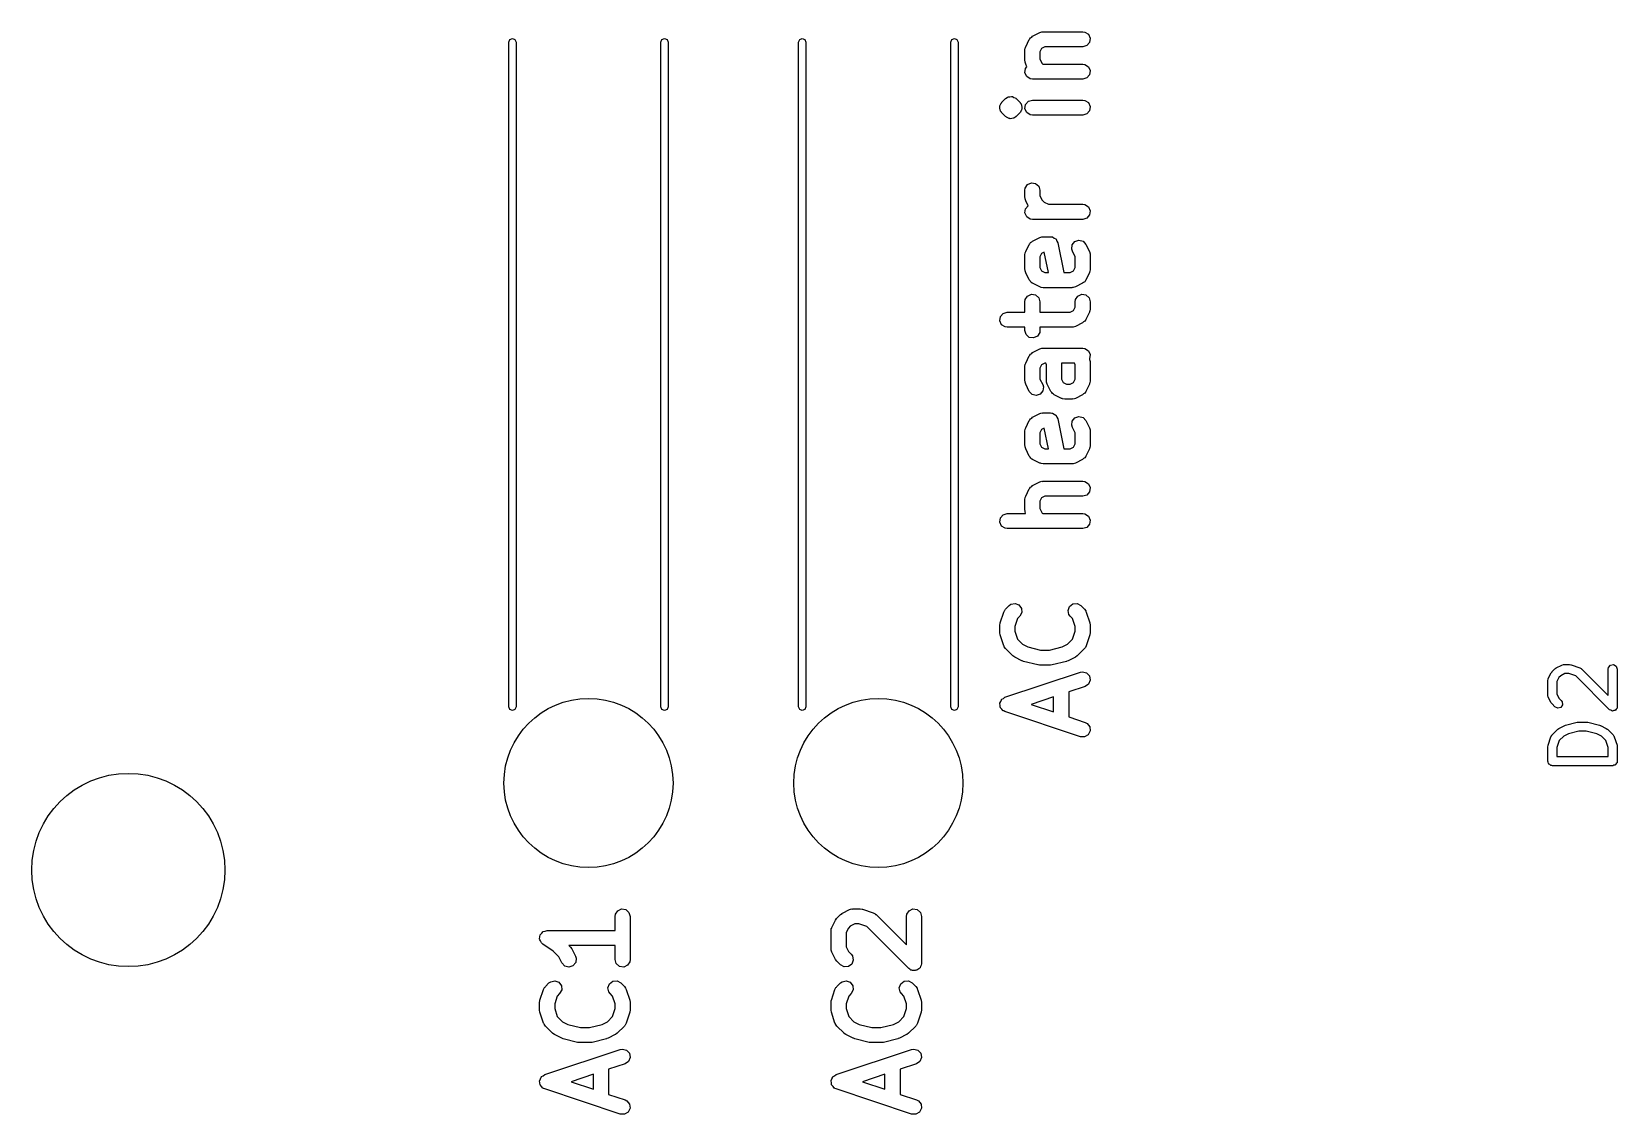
# Model space of a CAD drawing. Extents: x 37 to 259, y -144 to -45.
# Drawn here: x 39.04 to 65.3, y -136.12 to -118.2 of the extents above; entities that cross this region are included whole.
import ezdxf

# ---------------------------------------------------------------- set-up
doc = ezdxf.new("R2010")
doc.units = 0
doc.layers.add('BLACK', color=7, linetype='CONTINUOUS')

msp = doc.modelspace()

# ---------------------------------------------------------------- linework, layer by layer
at = {"layer": 'BLACK', "linetype": 'CONTINUOUS'}
for p, q in [((46.94, -118.375), (46.9576, -118.333)), ((46.94, -129.38), (46.94, -118.375)), ((46.9576, -118.333), (47, -118.315)), ((47, -118.315), (47.0424, -118.333)), ((47.0424, -118.333), (47.06, -118.375)), ((47.06, -118.375), (47.06, -129.38)), ((49.46, -118.375), (49.4776, -118.333)), ((49.46, -129.38), (49.46, -118.375)), ((49.4776, -118.333), (49.52, -118.315)), ((49.52, -118.315), (49.5624, -118.333)), ((49.5624, -118.333), (49.58, -118.375)), ((49.58, -118.375), (49.58, -129.38)), ((51.74, -118.375), (51.7576, -118.333)), ((51.74, -129.38), (51.74, -118.375)), ((51.7576, -118.333), (51.8, -118.315)), ((51.8, -118.315), (51.8424, -118.333)), ((51.8424, -118.333), (51.86, -118.375)), ((51.86, -118.375), (51.86, -129.38)), ((54.26, -118.375), (54.2776, -118.333)), ((54.26, -129.38), (54.26, -118.375)), ((54.2776, -118.333), (54.32, -118.315)), ((54.32, -118.315), (54.3624, -118.333)), ((54.3624, -118.333), (54.38, -118.375)), ((54.38, -118.375), (54.38, -129.38)), ((55.5003, -118.45), (55.5599, -118.331)), ((55.5599, -118.331), (55.5635, -118.325)), ((55.5635, -118.325), (55.5642, -118.323)), ((55.5642, -118.323), (55.5676, -118.32)), ((55.5676, -118.32), (55.5803, -118.301)), ((55.5803, -118.301), (55.5995, -118.29)), ((55.5995, -118.29), (55.6158, -118.275)), ((55.6158, -118.275), (55.7348, -118.215)), ((55.7348, -118.215), (55.7689, -118.204)), ((55.7689, -118.204), (55.78, -118.205)), ((55.78, -118.205), (55.7907, -118.202)), ((55.7907, -118.202), (56.4455, -118.202)), ((56.4455, -118.202), (56.481, -118.207)), ((56.481, -118.207), (56.5401, -118.245)), ((56.5591, -118.379), (56.513, -118.432)), ((56.5401, -118.245), (56.5692, -118.309)), ((56.5692, -118.309), (56.5591, -118.379)), ((55.4871, -118.506), (55.4923, -118.47)), ((55.4871, -118.684), (55.4871, -118.506)), ((55.4923, -118.47), (55.4984, -118.461)), ((55.4984, -118.461), (55.5003, -118.45)), ((55.7648, -118.48), (55.7371, -118.535)), ((55.7371, -118.535), (55.7371, -118.655)), ((55.7371, -118.655), (55.7744, -118.729)), ((55.8202, -118.452), (55.7648, -118.48)), ((56.4455, -118.452), (55.8202, -118.452)), ((56.513, -118.432), (56.4455, -118.452)), ((55.4903, -118.695), (55.4871, -118.684)), ((55.4884, -118.88), (55.4985, -118.811)), ((55.5175, -118.944), (55.4884, -118.88)), ((55.4891, -118.706), (55.4903, -118.695)), ((55.5003, -118.74), (55.4891, -118.706)), ((55.4985, -118.811), (55.5221, -118.784)), ((55.5221, -118.784), (55.5003, -118.74)), ((55.5766, -118.983), (55.5175, -118.944)), ((55.7744, -118.729), (55.783, -118.738)), ((55.783, -118.738), (56.4455, -118.738)), ((56.4455, -118.738), (56.481, -118.743)), ((56.481, -118.743), (56.5401, -118.781)), ((56.5591, -118.915), (56.513, -118.968)), ((56.5401, -118.781), (56.5692, -118.845)), ((56.5692, -118.845), (56.5591, -118.915)), ((55.6121, -118.988), (55.5766, -118.983)), ((56.4455, -118.988), (55.6121, -118.988)), ((56.513, -118.968), (56.4455, -118.988)), ((55.0708, -119.449), (55.074, -119.44)), ((55.0737, -119.462), (55.0708, -119.449)), ((55.0717, -119.476), (55.0737, -119.462)), ((55.0733, -119.431), (55.0799, -119.419)), ((55.074, -119.44), (55.0733, -119.431)), ((55.0799, -119.419), (55.0818, -119.406)), ((55.0818, -119.406), (55.0907, -119.396)), ((55.0907, -119.396), (55.0955, -119.383)), ((55.0955, -119.383), (55.1028, -119.377)), ((55.1028, -119.377), (55.1071, -119.37)), ((55.1071, -119.37), (55.1666, -119.31)), ((55.1666, -119.31), (55.1954, -119.289)), ((55.1954, -119.289), (55.2042, -119.287)), ((55.2042, -119.287), (55.2114, -119.281)), ((55.2114, -119.281), (55.2381, -119.279)), ((55.2381, -119.279), (55.2642, -119.274)), ((55.2642, -119.274), (55.2726, -119.277)), ((55.2726, -119.277), (55.2816, -119.276)), ((55.2816, -119.276), (55.3051, -119.289)), ((55.3051, -119.289), (55.3301, -119.298)), ((55.3301, -119.298), (55.3355, -119.306)), ((55.3355, -119.306), (55.3434, -119.31)), ((55.3434, -119.31), (55.4029, -119.37)), ((55.4029, -119.37), (55.4068, -119.375)), ((55.4068, -119.375), (55.4091, -119.376)), ((55.4091, -119.376), (55.4111, -119.38)), ((55.4111, -119.38), (55.4244, -119.398)), ((55.4244, -119.398), (55.4263, -119.407)), ((55.4263, -119.407), (55.4317, -119.414)), ((55.4317, -119.414), (55.4326, -119.428)), ((55.4326, -119.428), (55.4383, -119.44)), ((55.4392, -119.467), (55.436, -119.476)), ((55.4383, -119.44), (55.4363, -119.454)), ((55.4363, -119.454), (55.4392, -119.467)), ((55.4884, -119.476), (55.4985, -119.406)), ((55.4985, -119.406), (55.5446, -119.353)), ((55.5446, -119.353), (55.6121, -119.333)), ((55.6121, -119.333), (56.4455, -119.333)), ((56.4455, -119.333), (56.481, -119.338)), ((56.481, -119.338), (56.5401, -119.376)), ((56.5401, -119.376), (56.5692, -119.44)), ((56.5692, -119.44), (56.5591, -119.51)), ((55.0774, -119.488), (55.0717, -119.476)), ((55.0783, -119.502), (55.0774, -119.488)), ((55.0837, -119.509), (55.0783, -119.502)), ((55.0856, -119.518), (55.0837, -119.509)), ((55.0989, -119.535), (55.0856, -119.518)), ((55.1009, -119.54), (55.0989, -119.535)), ((55.1032, -119.541), (55.1009, -119.54)), ((55.1071, -119.546), (55.1032, -119.541)), ((55.1666, -119.606), (55.1071, -119.546)), ((55.1745, -119.61), (55.1666, -119.606)), ((55.1799, -119.617), (55.1745, -119.61)), ((55.2049, -119.627), (55.1799, -119.617)), ((55.2284, -119.64), (55.2049, -119.627)), ((55.2374, -119.639), (55.2284, -119.64)), ((55.2458, -119.642), (55.2374, -119.639)), ((55.2719, -119.637), (55.2458, -119.642)), ((55.2986, -119.635), (55.2719, -119.637)), ((55.3058, -119.629), (55.2986, -119.635)), ((55.3146, -119.627), (55.3058, -119.629)), ((55.3434, -119.606), (55.3146, -119.627)), ((55.4029, -119.546), (55.3434, -119.606)), ((55.4072, -119.538), (55.4029, -119.546)), ((55.4145, -119.533), (55.4072, -119.538)), ((55.4193, -119.52), (55.4145, -119.533)), ((55.4282, -119.51), (55.4193, -119.52)), ((55.4301, -119.497), (55.4282, -119.51)), ((55.4367, -119.485), (55.4301, -119.497)), ((55.436, -119.476), (55.4367, -119.485)), ((55.5175, -119.54), (55.4884, -119.476)), ((55.5766, -119.578), (55.5175, -119.54)), ((55.6121, -119.583), (55.5766, -119.578)), ((56.4455, -119.583), (55.6121, -119.583)), ((56.513, -119.563), (56.4455, -119.583)), ((56.5591, -119.51), (56.513, -119.563)), ((55.4923, -120.791), (55.5305, -120.732)), ((55.5305, -120.732), (55.5945, -120.703)), ((55.5945, -120.703), (55.6642, -120.713)), ((55.6642, -120.713), (55.7173, -120.759)), ((55.7173, -120.759), (55.7371, -120.827)), ((55.4871, -120.827), (55.4923, -120.791)), ((55.4871, -120.946), (55.4871, -120.827)), ((55.4903, -120.957), (55.4871, -120.946)), ((55.4891, -120.968), (55.4903, -120.957)), ((55.5003, -121.002), (55.4891, -120.968)), ((55.541, -121.083), (55.5003, -121.002)), ((55.7371, -120.827), (55.7371, -120.917)), ((55.7371, -120.917), (55.7744, -120.991)), ((55.7744, -120.991), (55.8052, -121.022)), ((55.8052, -121.022), (55.8797, -121.059)), ((55.4884, -121.202), (55.4985, -121.132)), ((55.5175, -121.266), (55.4884, -121.202)), ((55.4985, -121.132), (55.541, -121.083)), ((55.5766, -121.304), (55.5175, -121.266)), ((55.6121, -121.309), (55.5766, -121.304)), ((56.4455, -121.309), (55.6121, -121.309)), ((55.8797, -121.059), (56.4455, -121.059)), ((56.4455, -121.059), (56.481, -121.064)), ((56.513, -121.289), (56.4455, -121.309)), ((56.481, -121.064), (56.5401, -121.102)), ((56.5591, -121.236), (56.513, -121.289)), ((56.5401, -121.102), (56.5692, -121.167)), ((56.5692, -121.167), (56.5591, -121.236)), ((55.5003, -121.843), (55.5599, -121.723)), ((55.5599, -121.723), (55.5635, -121.718)), ((55.5635, -121.718), (55.5642, -121.715)), ((55.5642, -121.715), (55.5676, -121.712)), ((55.5676, -121.712), (55.5803, -121.694)), ((55.5803, -121.694), (55.5995, -121.683)), ((55.5995, -121.683), (55.6158, -121.668)), ((55.6158, -121.668), (55.7348, -121.608)), ((55.7348, -121.608), (55.7689, -121.597)), ((55.7689, -121.597), (55.78, -121.598)), ((55.78, -121.598), (55.7907, -121.595)), ((55.7907, -121.595), (55.9098, -121.595)), ((55.9098, -121.595), (55.9344, -121.598)), ((55.9344, -121.598), (55.9385, -121.598)), ((55.9385, -121.598), (55.9404, -121.599)), ((55.9404, -121.599), (55.9453, -121.6)), ((55.9453, -121.6), (55.972, -121.617)), ((55.972, -121.617), (55.9997, -121.633)), ((55.9997, -121.633), (56.0013, -121.636)), ((56.0013, -121.636), (56.0044, -121.638)), ((56.0044, -121.638), (56.0176, -121.667)), ((56.0176, -121.667), (56.0323, -121.695)), ((56.0323, -121.695), (56.1313, -122.19)), ((56.2629, -121.801), (56.2706, -121.731)), ((56.2741, -121.835), (56.2629, -121.801)), ((56.2706, -121.731), (56.3149, -121.677)), ((56.3149, -121.677), (56.3817, -121.654)), ((56.3817, -121.654), (56.4498, -121.672)), ((56.4498, -121.672), (56.4978, -121.723)), ((56.4978, -121.723), (56.5573, -121.843)), ((55.4871, -121.898), (55.4923, -121.863)), ((55.4871, -122.137), (55.4871, -121.898)), ((55.4923, -121.863), (55.4984, -121.854)), ((55.4984, -121.854), (55.5003, -121.843)), ((55.7648, -121.873), (55.7371, -121.928)), ((55.7371, -121.928), (55.7371, -122.107)), ((55.8085, -121.851), (55.7648, -121.873)), ((55.8763, -122.19), (55.8085, -121.851)), ((56.3205, -121.928), (56.2741, -121.835)), ((56.3205, -122.107), (56.3205, -121.928)), ((56.5573, -121.843), (56.5686, -121.877)), ((56.5686, -121.877), (56.5673, -121.888)), ((56.5673, -121.888), (56.5705, -121.898)), ((56.5705, -121.898), (56.5705, -122.137)), ((55.4903, -122.147), (55.4871, -122.137)), ((55.4891, -122.158), (55.4903, -122.147)), ((55.5003, -122.192), (55.4891, -122.158)), ((55.5599, -122.311), (55.5003, -122.192)), ((55.575, -122.328), (55.5599, -122.311)), ((55.5863, -122.347), (55.575, -122.328)), ((55.6047, -122.36), (55.5863, -122.347)), ((55.7371, -122.107), (55.7648, -122.162)), ((55.7648, -122.162), (55.8202, -122.19)), ((55.8202, -122.19), (55.8763, -122.19)), ((56.1313, -122.19), (56.2374, -122.19)), ((56.2374, -122.19), (56.2928, -122.162)), ((56.2928, -122.162), (56.3205, -122.107)), ((56.4581, -122.352), (56.4419, -122.367)), ((56.4773, -122.341), (56.4581, -122.352)), ((56.49, -122.323), (56.4773, -122.341)), ((56.4934, -122.319), (56.49, -122.323)), ((56.4941, -122.317), (56.4934, -122.319)), ((56.4978, -122.311), (56.4941, -122.317)), ((56.5573, -122.192), (56.4978, -122.311)), ((56.5593, -122.181), (56.5573, -122.192)), ((56.5653, -122.172), (56.5593, -122.181)), ((56.5705, -122.137), (56.5653, -122.172)), ((55.4923, -122.637), (55.5305, -122.578)), ((55.5305, -122.578), (55.5945, -122.548)), ((55.5945, -122.548), (55.6642, -122.559)), ((55.6078, -122.363), (55.6047, -122.36)), ((55.6105, -122.364), (55.6078, -122.363)), ((55.6158, -122.367), (55.6105, -122.364)), ((55.7348, -122.427), (55.6158, -122.367)), ((55.6642, -122.559), (55.7173, -122.605)), ((55.7173, -122.605), (55.7371, -122.672)), ((55.7458, -122.429), (55.7348, -122.427)), ((55.7552, -122.435), (55.7458, -122.429)), ((55.7907, -122.44), (55.7552, -122.435)), ((56.2669, -122.44), (55.7907, -122.44)), ((56.2776, -122.437), (56.2669, -122.44)), ((56.2887, -122.438), (56.2776, -122.437)), ((56.3228, -122.427), (56.2887, -122.438)), ((56.4419, -122.367), (56.3228, -122.427)), ((56.3256, -122.637), (56.3638, -122.578)), ((56.3638, -122.578), (56.4279, -122.548)), ((56.4279, -122.548), (56.4975, -122.559)), ((56.4975, -122.559), (56.5507, -122.605)), ((56.5507, -122.605), (56.5705, -122.672)), ((55.0818, -122.918), (55.1279, -122.865)), ((55.1279, -122.865), (55.1955, -122.845)), ((55.1955, -122.845), (55.4871, -122.845)), ((55.4871, -122.672), (55.4923, -122.637)), ((55.4871, -122.845), (55.4871, -122.672)), ((55.7371, -122.672), (55.7371, -122.845)), ((55.7371, -122.845), (56.2374, -122.845)), ((56.2374, -122.845), (56.2928, -122.817)), ((56.2928, -122.817), (56.3205, -122.762)), ((56.3205, -122.672), (56.3256, -122.637)), ((56.3205, -122.762), (56.3205, -122.672)), ((56.5573, -122.847), (56.4978, -122.966)), ((56.5593, -122.836), (56.5573, -122.847)), ((56.5653, -122.827), (56.5593, -122.836)), ((56.5705, -122.791), (56.5653, -122.827)), ((56.5705, -122.672), (56.5705, -122.791)), ((55.0717, -122.987), (55.0818, -122.918)), ((55.1009, -123.052), (55.0717, -122.987)), ((55.16, -123.09), (55.1009, -123.052)), ((55.1955, -123.095), (55.16, -123.09)), ((55.4871, -123.095), (55.1955, -123.095)), ((55.4871, -123.148), (55.4871, -123.095)), ((56.2669, -123.095), (55.7371, -123.095)), ((55.7371, -123.095), (55.7371, -123.148)), ((56.2776, -123.092), (56.2669, -123.095)), ((56.2887, -123.093), (56.2776, -123.092)), ((56.3228, -123.082), (56.2887, -123.093)), ((56.4419, -123.022), (56.3228, -123.082)), ((56.4581, -123.007), (56.4419, -123.022)), ((56.4773, -122.996), (56.4581, -123.007)), ((56.49, -122.977), (56.4773, -122.996)), ((56.4934, -122.974), (56.49, -122.977)), ((56.4941, -122.972), (56.4934, -122.974)), ((56.4978, -122.966), (56.4941, -122.972)), ((55.507, -123.216), (55.4871, -123.148)), ((55.5601, -123.262), (55.507, -123.216)), ((55.6298, -123.272), (55.5601, -123.262)), ((55.6938, -123.243), (55.6298, -123.272)), ((55.732, -123.184), (55.6938, -123.243)), ((55.7371, -123.148), (55.732, -123.184)), ((55.5003, -123.688), (55.5599, -123.569)), ((55.5599, -123.569), (55.5635, -123.563)), ((55.5635, -123.563), (55.5642, -123.561)), ((55.5642, -123.561), (55.5676, -123.558)), ((55.5676, -123.558), (55.5803, -123.539)), ((55.5803, -123.539), (55.5995, -123.528)), ((55.5995, -123.528), (55.6158, -123.513)), ((55.6158, -123.513), (55.7348, -123.453)), ((55.7348, -123.453), (55.7689, -123.442)), ((55.7689, -123.442), (55.78, -123.443)), ((55.78, -123.443), (55.7907, -123.44)), ((55.7907, -123.44), (56.4455, -123.44)), ((56.4455, -123.44), (56.481, -123.445)), ((56.481, -123.445), (56.5401, -123.483)), ((56.5401, -123.483), (56.5692, -123.547)), ((56.5591, -123.617), (56.5544, -123.623)), ((56.5544, -123.623), (56.5573, -123.628)), ((56.5573, -123.628), (56.5686, -123.662)), ((56.5692, -123.547), (56.5591, -123.617)), ((56.5686, -123.662), (56.5673, -123.673)), ((55.4871, -123.744), (55.4923, -123.708)), ((55.4871, -123.982), (55.4871, -123.744)), ((55.4923, -123.708), (55.4984, -123.699)), ((55.4984, -123.699), (55.5003, -123.688)), ((55.7648, -123.718), (55.7371, -123.773)), ((55.7371, -123.773), (55.7371, -123.952)), ((55.8202, -123.69), (55.7648, -123.718)), ((55.8325, -123.69), (55.8202, -123.69)), ((55.8443, -123.714), (55.8325, -123.69)), ((55.8443, -123.982), (55.8443, -123.714)), ((56.0943, -123.69), (56.0943, -123.952)), ((56.3087, -123.69), (56.0943, -123.69)), ((56.3205, -123.714), (56.3087, -123.69)), ((56.3205, -123.952), (56.3205, -123.714)), ((56.5673, -123.673), (56.5705, -123.684)), ((56.5705, -123.684), (56.5705, -123.982)), ((55.4903, -123.992), (55.4871, -123.982)), ((55.4891, -124.004), (55.4903, -123.992)), ((55.5003, -124.038), (55.4891, -124.004)), ((55.5599, -124.157), (55.5003, -124.038)), ((55.6078, -124.208), (55.5599, -124.157)), ((55.7371, -123.952), (55.7835, -124.045)), ((55.787, -124.149), (55.7428, -124.204)), ((55.7835, -124.045), (55.7947, -124.079)), ((55.7947, -124.079), (55.787, -124.149)), ((55.8474, -123.992), (55.8443, -123.982)), ((55.8462, -124.004), (55.8474, -123.992)), ((55.8575, -124.038), (55.8462, -124.004)), ((55.917, -124.157), (55.8575, -124.038)), ((55.9321, -124.173), (55.917, -124.157)), ((55.9435, -124.192), (55.9321, -124.173)), ((55.9618, -124.205), (55.9435, -124.192)), ((56.0943, -123.952), (56.122, -124.008)), ((56.122, -124.008), (56.1774, -124.035)), ((56.1774, -124.035), (56.2374, -124.035)), ((56.2374, -124.035), (56.2928, -124.008)), ((56.2928, -124.008), (56.3205, -123.952)), ((56.4581, -124.197), (56.4419, -124.213)), ((56.4773, -124.186), (56.4581, -124.197)), ((56.49, -124.168), (56.4773, -124.186)), ((56.4934, -124.165), (56.49, -124.168)), ((56.4941, -124.162), (56.4934, -124.165)), ((56.4978, -124.157), (56.4941, -124.162)), ((56.5573, -124.038), (56.4978, -124.157)), ((56.5593, -124.027), (56.5573, -124.038)), ((56.5653, -124.017), (56.5593, -124.027)), ((56.5705, -123.982), (56.5653, -124.017)), ((55.676, -124.226), (55.6078, -124.208)), ((55.7428, -124.204), (55.676, -124.226)), ((55.9649, -124.208), (55.9618, -124.205)), ((55.9676, -124.209), (55.9649, -124.208)), ((55.9729, -124.213), (55.9676, -124.209)), ((56.092, -124.272), (55.9729, -124.213)), ((56.103, -124.274), (56.092, -124.272)), ((56.1124, -124.28), (56.103, -124.274)), ((56.1479, -124.285), (56.1124, -124.28)), ((56.2669, -124.285), (56.1479, -124.285)), ((56.2776, -124.282), (56.2669, -124.285)), ((56.2887, -124.283), (56.2776, -124.282)), ((56.3228, -124.272), (56.2887, -124.283)), ((56.4419, -124.213), (56.3228, -124.272)), ((55.5003, -124.759), (55.5599, -124.64)), ((55.5599, -124.64), (55.5635, -124.635)), ((55.5635, -124.635), (55.5642, -124.632)), ((55.5642, -124.632), (55.5676, -124.629)), ((55.5676, -124.629), (55.5803, -124.611)), ((55.5803, -124.611), (55.5995, -124.599)), ((55.5995, -124.599), (55.6158, -124.584)), ((55.6158, -124.584), (55.7348, -124.525)), ((55.7348, -124.525), (55.7689, -124.513)), ((55.7689, -124.513), (55.78, -124.515)), ((55.78, -124.515), (55.7907, -124.512)), ((55.7907, -124.512), (55.9098, -124.512)), ((55.9098, -124.512), (55.9344, -124.515)), ((55.9344, -124.515), (55.9385, -124.515)), ((55.9385, -124.515), (55.9404, -124.516)), ((55.9404, -124.516), (55.9453, -124.517)), ((55.9453, -124.517), (55.972, -124.534)), ((55.972, -124.534), (55.9997, -124.55)), ((55.9997, -124.55), (56.0013, -124.553)), ((56.0013, -124.553), (56.0044, -124.555)), ((56.0044, -124.555), (56.0176, -124.584)), ((56.0176, -124.584), (56.0323, -124.612)), ((56.0323, -124.612), (56.1313, -125.107)), ((56.2629, -124.718), (56.2706, -124.648)), ((56.2741, -124.752), (56.2629, -124.718)), ((56.2706, -124.648), (56.3149, -124.593)), ((56.3149, -124.593), (56.3817, -124.571)), ((56.3817, -124.571), (56.4498, -124.589)), ((56.4498, -124.589), (56.4978, -124.64)), ((56.4978, -124.64), (56.5573, -124.759)), ((55.4871, -124.815), (55.4923, -124.78)), ((55.4871, -125.053), (55.4871, -124.815)), ((55.4923, -124.78), (55.4984, -124.77)), ((55.4984, -124.77), (55.5003, -124.759)), ((55.7648, -124.789), (55.7371, -124.845)), ((55.7371, -124.845), (55.7371, -125.024)), ((55.8085, -124.767), (55.7648, -124.789)), ((55.8763, -125.107), (55.8085, -124.767)), ((56.3205, -124.845), (56.2741, -124.752)), ((56.3205, -125.024), (56.3205, -124.845)), ((56.5573, -124.759), (56.5686, -124.793)), ((56.5686, -124.793), (56.5673, -124.804)), ((56.5673, -124.804), (56.5705, -124.815)), ((56.5705, -124.815), (56.5705, -125.053)), ((55.4903, -125.064), (55.4871, -125.053)), ((55.4891, -125.075), (55.4903, -125.064)), ((55.5003, -125.109), (55.4891, -125.075)), ((55.5599, -125.228), (55.5003, -125.109)), ((55.575, -125.244), (55.5599, -125.228)), ((55.5863, -125.264), (55.575, -125.244)), ((55.7371, -125.024), (55.7648, -125.079)), ((55.7648, -125.079), (55.8202, -125.107)), ((55.8202, -125.107), (55.8763, -125.107)), ((56.1313, -125.107), (56.2374, -125.107)), ((56.2374, -125.107), (56.2928, -125.079)), ((56.2928, -125.079), (56.3205, -125.024)), ((56.49, -125.239), (56.4773, -125.258)), ((56.4934, -125.236), (56.49, -125.239)), ((56.4941, -125.233), (56.4934, -125.236)), ((56.4978, -125.228), (56.4941, -125.233)), ((56.5573, -125.109), (56.4978, -125.228)), ((56.5593, -125.098), (56.5573, -125.109)), ((56.5653, -125.089), (56.5593, -125.098)), ((56.5705, -125.053), (56.5653, -125.089)), ((55.6047, -125.276), (55.5863, -125.264)), ((55.6078, -125.28), (55.6047, -125.276)), ((55.6105, -125.28), (55.6078, -125.28)), ((55.6158, -125.284), (55.6105, -125.28)), ((55.7348, -125.344), (55.6158, -125.284)), ((55.7458, -125.346), (55.7348, -125.344)), ((55.7552, -125.352), (55.7458, -125.346)), ((55.7907, -125.357), (55.7552, -125.352)), ((56.2669, -125.357), (55.7907, -125.357)), ((56.2776, -125.354), (56.2669, -125.357)), ((56.2887, -125.355), (56.2776, -125.354)), ((56.3228, -125.344), (56.2887, -125.355)), ((56.4419, -125.284), (56.3228, -125.344)), ((56.4581, -125.269), (56.4419, -125.284)), ((56.4773, -125.258), (56.4581, -125.269)), ((55.5003, -125.89), (55.5599, -125.771)), ((55.5599, -125.771), (55.5635, -125.766)), ((55.5635, -125.766), (55.5642, -125.763)), ((55.5642, -125.763), (55.5676, -125.76)), ((55.5676, -125.76), (55.5803, -125.742)), ((55.5803, -125.742), (55.5995, -125.73)), ((55.5995, -125.73), (55.6158, -125.715)), ((55.6158, -125.715), (55.7348, -125.656)), ((55.7348, -125.656), (55.7689, -125.644)), ((55.7689, -125.644), (55.78, -125.646)), ((55.78, -125.646), (55.7907, -125.642)), ((55.7907, -125.642), (56.4455, -125.642)), ((56.4455, -125.642), (56.481, -125.648)), ((56.481, -125.648), (56.5401, -125.686)), ((56.5401, -125.686), (56.5692, -125.75)), ((56.5692, -125.75), (56.5591, -125.82)), ((55.4871, -125.946), (55.4923, -125.911)), ((55.4871, -126.125), (55.4871, -125.946)), ((55.4923, -125.911), (55.4984, -125.901)), ((55.4984, -125.901), (55.5003, -125.89)), ((55.7648, -125.92), (55.7371, -125.976)), ((55.7371, -125.976), (55.7371, -126.095)), ((55.8202, -125.892), (55.7648, -125.92)), ((56.4455, -125.892), (55.8202, -125.892)), ((56.513, -125.873), (56.4455, -125.892)), ((56.5591, -125.82), (56.513, -125.873)), ((55.0717, -126.321), (55.0818, -126.251)), ((55.0818, -126.251), (55.1279, -126.198)), ((55.1279, -126.198), (55.1955, -126.178)), ((55.1955, -126.178), (55.4996, -126.178)), ((55.4903, -126.135), (55.4871, -126.125)), ((55.4891, -126.146), (55.4903, -126.135)), ((55.4996, -126.178), (55.4891, -126.146)), ((55.7371, -126.095), (55.7744, -126.17)), ((55.7744, -126.17), (55.783, -126.178)), ((55.783, -126.178), (56.4455, -126.178)), ((56.4455, -126.178), (56.481, -126.183)), ((56.481, -126.183), (56.5401, -126.222)), ((56.5401, -126.222), (56.5692, -126.286)), ((56.5692, -126.286), (56.5591, -126.355)), ((55.1009, -126.385), (55.0717, -126.321)), ((55.16, -126.423), (55.1009, -126.385)), ((55.1955, -126.428), (55.16, -126.423)), ((56.4455, -126.428), (55.1955, -126.428)), ((56.513, -126.408), (56.4455, -126.428)), ((56.5591, -126.355), (56.513, -126.408)), ((55.0769, -127.99), (55.1364, -127.811)), ((55.1364, -127.811), (55.1525, -127.779)), ((55.1525, -127.779), (55.1612, -127.772)), ((55.1612, -127.772), (55.1666, -127.762)), ((55.1666, -127.762), (55.2261, -127.703)), ((55.2261, -127.703), (55.2549, -127.681)), ((55.2549, -127.681), (55.3237, -127.667)), ((55.3237, -127.667), (55.3896, -127.691)), ((55.3896, -127.691), (55.4317, -127.748)), ((55.4367, -127.818), (55.4029, -127.88)), ((55.4317, -127.748), (55.4367, -127.818)), ((56.2018, -127.782), (56.2265, -127.716)), ((56.2166, -127.851), (56.2018, -127.782)), ((56.238, -127.88), (56.2166, -127.851)), ((56.2265, -127.716), (56.2829, -127.674)), ((56.2829, -127.674), (56.3531, -127.669)), ((56.3531, -127.669), (56.4148, -127.703)), ((56.4148, -127.703), (56.4743, -127.762)), ((56.4743, -127.762), (56.4958, -127.791)), ((56.4958, -127.791), (56.4982, -127.802)), ((56.4982, -127.802), (56.5045, -127.811)), ((56.5045, -127.811), (56.5641, -127.99)), ((55.0705, -128.029), (55.0756, -127.994)), ((55.0705, -128.148), (55.0705, -128.029)), ((55.0756, -127.994), (55.0768, -127.992)), ((55.0768, -127.992), (55.0769, -127.99)), ((55.3643, -127.918), (55.3205, -128.05)), ((55.3205, -128.05), (55.3205, -128.128)), ((55.3205, -128.128), (55.3643, -128.259)), ((55.4029, -127.88), (55.3643, -127.918)), ((56.2767, -127.918), (56.238, -127.88)), ((56.3205, -128.05), (56.2767, -127.918)), ((56.2767, -128.259), (56.3205, -128.128)), ((56.3205, -128.128), (56.3205, -128.05)), ((56.5641, -127.99), (56.5704, -128.025)), ((56.5704, -128.025), (56.5699, -128.027)), ((56.5699, -128.027), (56.5705, -128.029)), ((56.5705, -128.029), (56.5705, -128.148)), ((55.0711, -128.151), (55.0705, -128.148)), ((55.0705, -128.153), (55.0711, -128.151)), ((55.0769, -128.188), (55.0705, -128.153)), ((55.1364, -128.367), (55.0769, -128.188)), ((55.1428, -128.376), (55.1364, -128.367)), ((55.1451, -128.387), (55.1428, -128.376)), ((55.1666, -128.415), (55.1451, -128.387)), ((55.3643, -128.259), (55.4481, -128.343)), ((55.4481, -128.343), (55.5367, -128.388)), ((55.5367, -128.388), (55.7466, -128.44)), ((55.8944, -128.44), (56.1042, -128.388)), ((56.1042, -128.388), (56.1929, -128.343)), ((56.1929, -128.343), (56.2767, -128.259)), ((56.5045, -128.367), (56.4884, -128.399)), ((56.5641, -128.188), (56.5045, -128.367)), ((56.5653, -128.184), (56.5641, -128.186)), ((56.5641, -128.186), (56.5641, -128.188)), ((56.5705, -128.148), (56.5653, -128.184)), ((55.2857, -128.534), (55.1666, -128.415)), ((55.2876, -128.535), (55.2857, -128.534)), ((55.2887, -128.537), (55.2876, -128.535)), ((55.3181, -128.558), (55.2887, -128.537)), ((55.4372, -128.617), (55.3181, -128.558)), ((55.4416, -128.618), (55.4372, -128.617)), ((55.4628, -128.627), (55.4416, -128.618)), ((55.7009, -128.686), (55.4628, -128.627)), ((55.7466, -128.44), (55.8944, -128.44)), ((56.1782, -128.627), (55.9401, -128.686)), ((56.1821, -128.625), (56.1782, -128.627)), ((56.2038, -128.617), (56.1821, -128.625)), ((56.3228, -128.558), (56.2038, -128.617)), ((56.3244, -128.556), (56.3228, -128.558)), ((56.3265, -128.556), (56.3244, -128.556)), ((56.3553, -128.534), (56.3265, -128.556)), ((56.4743, -128.415), (56.3553, -128.534)), ((56.4797, -128.406), (56.4743, -128.415)), ((56.4884, -128.399), (56.4797, -128.406)), ((55.1559, -129.22), (56.4059, -128.804)), ((55.7045, -128.686), (55.7009, -128.686)), ((55.7312, -128.69), (55.7045, -128.686)), ((55.9098, -128.69), (55.7312, -128.69)), ((55.9132, -128.689), (55.9098, -128.69)), ((55.9401, -128.686), (55.9132, -128.689)), ((56.4059, -128.804), (56.4413, -128.797)), ((56.4413, -128.797), (56.5094, -128.815)), ((56.5094, -128.815), (56.5573, -128.866)), ((56.5573, -128.866), (56.5698, -128.936)), ((64.1474, -128.945), (64.1519, -128.919)), ((64.1519, -128.919), (64.1548, -128.916)), ((64.1548, -128.916), (64.1553, -128.911)), ((64.1553, -128.911), (64.2029, -128.816)), ((64.2029, -128.816), (64.2163, -128.798)), ((64.2163, -128.798), (64.217, -128.796)), ((64.217, -128.796), (64.2646, -128.749)), ((64.2646, -128.749), (64.283, -128.736)), ((64.283, -128.736), (64.2841, -128.735)), ((64.2841, -128.735), (64.3793, -128.687)), ((64.3316, -128.894), (64.2974, -128.962)), ((64.362, -128.864), (64.3316, -128.894)), ((64.4306, -128.829), (64.362, -128.864)), ((64.3793, -128.687), (64.4043, -128.68)), ((64.4043, -128.68), (64.4086, -128.681)), ((64.4086, -128.681), (64.4129, -128.679)), ((64.4129, -128.679), (64.5081, -128.679)), ((64.4959, -128.829), (64.4306, -128.829)), ((64.6104, -128.867), (64.4959, -128.829)), ((64.5081, -128.679), (64.5302, -128.683)), ((64.5302, -128.683), (64.5318, -128.683)), ((64.5318, -128.683), (64.6747, -128.731)), ((65.1693, -129.426), (64.6104, -128.867)), ((64.6747, -128.731), (64.6976, -128.743)), ((64.6976, -128.743), (64.6999, -128.747)), ((64.6999, -128.747), (64.704, -128.749)), ((64.704, -128.749), (65.1474, -129.192)), ((65.1474, -128.754), (65.1519, -128.729)), ((65.1474, -129.192), (65.1474, -128.754)), ((65.1519, -128.729), (65.1849, -128.689)), ((65.1849, -128.689), (65.2354, -128.68)), ((65.2354, -128.68), (65.2798, -128.706)), ((65.2798, -128.706), (65.2974, -128.754)), ((65.2974, -128.754), (65.2974, -129.373)), ((56.485, -129.041), (56.2133, -129.131)), ((56.2133, -129.131), (56.2133, -129.546)), ((56.5428, -129.001), (56.485, -129.041)), ((56.5698, -128.936), (56.5428, -129.001)), ((64.1474, -129.183), (64.1474, -128.945)), ((64.1489, -129.187), (64.1474, -129.183)), ((64.2974, -128.962), (64.2974, -129.165)), ((64.2974, -129.165), (64.3316, -129.234)), ((46.9576, -129.422), (46.94, -129.38)), ((47, -129.44), (46.9576, -129.422)), ((47.0424, -129.422), (47, -129.44)), ((47.06, -129.38), (47.0424, -129.422)), ((49.4776, -129.422), (49.46, -129.38)), ((49.52, -129.44), (49.4776, -129.422)), ((49.5624, -129.422), (49.52, -129.44)), ((49.58, -129.38), (49.5624, -129.422)), ((51.7576, -129.422), (51.74, -129.38)), ((51.8, -129.44), (51.7576, -129.422)), ((51.8424, -129.422), (51.8, -129.44)), ((51.86, -129.38), (51.8424, -129.422)), ((54.2776, -129.422), (54.26, -129.38)), ((54.32, -129.44), (54.2776, -129.422)), ((54.3624, -129.422), (54.32, -129.44)), ((54.38, -129.38), (54.3624, -129.422)), ((55.0712, -129.325), (55.073, -129.321)), ((55.0767, -129.356), (55.0712, -129.325)), ((55.0725, -129.316), (55.0863, -129.289)), ((55.073, -129.321), (55.0725, -129.316)), ((55.0799, -129.386), (55.0767, -129.356)), ((55.0828, -129.39), (55.0799, -129.386)), ((55.0836, -129.395), (55.0828, -129.39)), ((55.1046, -129.417), (55.0836, -129.395)), ((55.0863, -129.289), (55.0981, -129.26)), ((55.0981, -129.26), (55.102, -129.258)), ((55.102, -129.258), (55.1041, -129.254)), ((55.1041, -129.254), (55.1306, -129.238)), ((55.1239, -129.441), (55.1046, -129.417)), ((55.1296, -129.444), (55.1239, -129.441)), ((55.1315, -129.446), (55.1296, -129.444)), ((55.1306, -129.238), (55.1559, -129.22)), ((55.136, -129.447), (55.1315, -129.446)), ((55.1559, -129.457), (55.136, -129.447)), ((55.9633, -129.215), (55.5908, -129.339)), ((55.5908, -129.339), (55.9633, -129.463)), ((55.9633, -129.463), (55.9633, -129.215)), ((64.1479, -129.191), (64.1489, -129.187)), ((64.1553, -129.216), (64.1479, -129.191)), ((64.2029, -129.312), (64.1553, -129.216)), ((64.2041, -129.313), (64.2029, -129.312)), ((64.217, -129.331), (64.2041, -129.313)), ((64.2646, -129.379), (64.217, -129.331)), ((64.3111, -129.4), (64.2646, -129.379)), ((64.3606, -129.387), (64.3111, -129.4)), ((64.3316, -129.234), (64.3707, -129.273)), ((64.3901, -129.345), (64.3606, -129.387)), ((64.3707, -129.273), (64.3856, -129.294)), ((64.3856, -129.294), (64.3901, -129.345)), ((65.1898, -129.436), (65.1693, -129.426)), ((65.2094, -129.447), (65.1898, -129.436)), ((65.2127, -129.447), (65.2094, -129.447)), ((65.2158, -129.448), (65.2127, -129.447)), ((65.2376, -129.442), (65.2158, -129.448)), ((65.2599, -129.438), (65.2376, -129.442)), ((65.2621, -129.436), (65.2599, -129.438)), ((65.2654, -129.435), (65.2621, -129.436)), ((65.2783, -129.416), (65.2654, -129.435)), ((65.2929, -129.399), (65.2783, -129.416)), ((65.2937, -129.394), (65.2929, -129.399)), ((65.2948, -129.393), (65.2937, -129.394)), ((65.2974, -129.373), (65.2945, -129.389)), ((65.2945, -129.389), (65.2948, -129.393)), ((56.4059, -129.874), (55.1559, -129.457)), ((56.2133, -129.546), (56.485, -129.637)), ((56.485, -129.637), (56.5171, -129.653)), ((56.5171, -129.653), (56.5611, -129.708)), ((56.5611, -129.708), (56.5684, -129.778)), ((64.3317, -129.735), (64.4269, -129.687)), ((64.4269, -129.687), (64.4393, -129.684)), ((64.4393, -129.684), (64.4423, -129.682)), ((64.4423, -129.682), (64.6328, -129.634)), ((64.6328, -129.634), (64.6477, -129.633)), ((64.6477, -129.633), (64.651, -129.632)), ((64.651, -129.632), (64.7938, -129.632)), ((64.7938, -129.632), (64.8086, -129.634)), ((64.8086, -129.634), (64.812, -129.634)), ((64.812, -129.634), (65.0025, -129.682)), ((65.0025, -129.682), (65.0143, -129.687)), ((65.0143, -129.687), (65.0178, -129.687)), ((65.0178, -129.687), (65.1131, -129.735)), ((56.4763, -129.877), (56.4059, -129.874)), ((56.5368, -129.841), (56.4763, -129.877)), ((56.5684, -129.778), (56.5368, -129.841)), ((64.1512, -130.016), (64.1988, -129.873)), ((64.1988, -129.873), (64.2113, -129.851)), ((64.2113, -129.851), (64.2151, -129.848)), ((64.2151, -129.848), (64.217, -129.844)), ((64.217, -129.844), (64.3122, -129.749)), ((64.3356, -129.938), (64.2974, -130.052)), ((64.3122, -129.749), (64.3306, -129.736)), ((64.3306, -129.736), (64.3317, -129.735)), ((64.4097, -129.864), (64.3356, -129.938)), ((64.4867, -129.825), (64.4097, -129.864)), ((64.6602, -129.782), (64.4867, -129.825)), ((64.7846, -129.782), (64.6602, -129.782)), ((64.9581, -129.825), (64.7846, -129.782)), ((65.0351, -129.864), (64.9581, -129.825)), ((65.1092, -129.938), (65.0351, -129.864)), ((65.1474, -130.052), (65.1092, -129.938)), ((65.1131, -129.735), (65.1311, -129.748)), ((65.1311, -129.748), (65.1326, -129.749)), ((65.1326, -129.749), (65.2278, -129.844)), ((65.2278, -129.844), (65.2427, -129.865)), ((65.2427, -129.865), (65.2431, -129.87)), ((65.2431, -129.87), (65.2459, -129.873)), ((65.2459, -129.873), (65.2935, -130.016)), ((64.1474, -130.04), (64.1513, -130.018)), ((64.1474, -130.278), (64.1474, -130.04)), ((64.1513, -130.018), (64.1512, -130.016)), ((64.2974, -130.052), (64.2974, -130.203)), ((64.2974, -130.203), (65.1474, -130.203)), ((65.1474, -130.203), (65.1474, -130.052)), ((65.2935, -130.016), (65.2968, -130.038)), ((65.2968, -130.038), (65.2974, -130.04)), ((65.2974, -130.04), (65.2974, -130.278)), ((64.154, -130.296), (64.1474, -130.278)), ((64.1574, -130.316), (64.154, -130.296)), ((64.1626, -130.32), (64.1574, -130.316)), ((64.1649, -130.326), (64.1626, -130.32)), ((64.1818, -130.336), (64.1649, -130.326)), ((64.1967, -130.349), (64.1818, -130.336)), ((64.2065, -130.35), (64.1967, -130.349)), ((64.2094, -130.352), (64.2065, -130.35)), ((64.2126, -130.351), (64.2094, -130.352)), ((64.2224, -130.353), (64.2126, -130.351)), ((65.2224, -130.353), (64.2224, -130.353)), ((65.2407, -130.346), (65.2224, -130.353)), ((65.2599, -130.343), (65.2407, -130.346)), ((65.2642, -130.338), (65.2599, -130.343)), ((65.2706, -130.336), (65.2642, -130.338)), ((65.2803, -130.319), (65.2706, -130.336)), ((65.2929, -130.304), (65.2803, -130.319)), ((65.2946, -130.294), (65.2929, -130.304)), ((65.2962, -130.291), (65.2946, -130.294)), ((65.2974, -130.278), (65.2957, -130.288)), ((65.2957, -130.288), (65.2962, -130.291)), ((48.7005, -132.848), (48.7056, -132.813)), ((48.7005, -133.08), (48.7005, -132.848)), ((48.7056, -132.813), (48.7438, -132.754)), ((48.7438, -132.754), (48.8079, -132.724)), ((48.8079, -132.724), (48.8775, -132.734)), ((48.8775, -132.734), (48.9307, -132.781)), ((48.9307, -132.781), (48.9505, -132.848)), ((48.9505, -132.848), (48.9505, -133.562)), ((52.3726, -132.879), (52.4321, -132.819)), ((52.4321, -132.819), (52.4609, -132.798)), ((52.4609, -132.798), (52.463, -132.797)), ((52.463, -132.797), (52.4646, -132.796)), ((52.4646, -132.796), (52.5837, -132.736)), ((52.5837, -132.736), (52.6177, -132.725)), ((52.6177, -132.725), (52.6288, -132.726)), ((52.6288, -132.726), (52.6396, -132.723)), ((52.6396, -132.723), (52.7586, -132.723)), ((52.7586, -132.723), (52.7941, -132.728)), ((52.7941, -132.728), (52.796, -132.729)), ((52.796, -132.729), (52.7981, -132.73)), ((52.7981, -132.73), (52.9767, -132.789)), ((52.9767, -132.789), (53.0088, -132.805)), ((53.0088, -132.805), (53.0158, -132.814)), ((53.0158, -132.814), (53.0256, -132.819)), ((53.0256, -132.819), (53.5265, -133.32)), ((53.5265, -132.848), (53.5316, -132.813)), ((53.5265, -133.32), (53.5265, -132.848)), ((53.5316, -132.813), (53.5698, -132.754)), ((53.5698, -132.754), (53.6339, -132.724)), ((53.6339, -132.724), (53.7035, -132.734)), ((53.7035, -132.734), (53.7567, -132.781)), ((53.7567, -132.781), (53.7765, -132.848)), ((53.7765, -132.848), (53.7765, -133.622)), ((47.4856, -133.126), (47.5079, -133.1)), ((47.5079, -133.1), (47.509, -133.1)), ((47.509, -133.1), (47.5098, -133.099)), ((47.5098, -133.099), (47.5427, -133.09)), ((47.5427, -133.09), (47.5755, -133.08)), ((47.5755, -133.08), (48.7005, -133.08)), ((52.2765, -133.086), (52.2816, -133.051)), ((52.2765, -133.384), (52.2765, -133.086)), ((52.2816, -133.051), (52.2877, -133.041)), ((52.2877, -133.041), (52.2897, -133.03)), ((52.2897, -133.03), (52.3492, -132.911)), ((52.3492, -132.911), (52.3697, -132.882)), ((52.3697, -132.882), (52.3716, -132.881)), ((52.3716, -132.881), (52.3726, -132.879)), ((52.5637, -133.041), (52.5265, -133.116)), ((52.5265, -133.116), (52.5265, -133.354)), ((52.5946, -133.01), (52.5637, -133.041)), ((52.6691, -132.973), (52.5946, -133.01)), ((52.7383, -132.973), (52.6691, -132.973)), ((52.8697, -133.017), (52.7383, -132.973)), ((53.5631, -133.71), (52.8697, -133.017)), ((47.4514, -133.221), (47.4569, -133.187)), ((47.4519, -133.222), (47.4514, -133.221)), ((47.4517, -133.223), (47.4519, -133.222)), ((47.4659, -133.254), (47.4517, -133.223)), ((47.4569, -133.187), (47.4618, -133.153)), ((47.4618, -133.153), (47.4626, -133.152)), ((47.4626, -133.152), (47.4627, -133.151)), ((47.4627, -133.151), (47.4856, -133.126)), ((47.4795, -133.285), (47.4659, -133.254)), ((47.4806, -133.286), (47.4795, -133.285)), ((47.4809, -133.287), (47.4806, -133.286)), ((47.4824, -133.288), (47.4809, -133.287)), ((47.5061, -133.309), (47.4824, -133.288)), ((47.6744, -133.421), (47.5061, -133.309)), ((48.7005, -133.33), (47.9368, -133.33)), ((47.9368, -133.33), (47.9615, -133.355)), ((47.9615, -133.355), (47.9829, -133.384)), ((47.9829, -133.384), (47.9834, -133.386)), ((47.9834, -133.386), (47.9849, -133.387)), ((47.9849, -133.387), (48.0444, -133.507)), ((48.7005, -133.562), (48.7005, -133.33)), ((52.2796, -133.395), (52.2765, -133.384)), ((52.5265, -133.354), (52.5637, -133.429)), ((47.7704, -133.517), (47.6744, -133.421)), ((47.8208, -133.618), (47.7704, -133.517)), ((47.8687, -133.67), (47.8208, -133.618)), ((48.048, -133.611), (48.0037, -133.665)), ((48.0444, -133.507), (48.0557, -133.541)), ((48.0557, -133.541), (48.048, -133.611)), ((48.7203, -133.63), (48.7005, -133.562)), ((48.7734, -133.676), (48.7203, -133.63)), ((48.9453, -133.598), (48.9072, -133.657)), ((48.9505, -133.562), (48.9453, -133.598)), ((52.2784, -133.406), (52.2796, -133.395)), ((52.2897, -133.44), (52.2784, -133.406)), ((52.3492, -133.559), (52.2897, -133.44)), ((52.3507, -133.56), (52.3492, -133.559)), ((52.3511, -133.563), (52.3507, -133.56)), ((52.3726, -133.591), (52.3511, -133.563)), ((52.4321, -133.651), (52.3726, -133.591)), ((52.5637, -133.429), (52.6089, -133.474)), ((52.6205, -133.637), (52.5641, -133.68)), ((52.6089, -133.474), (52.6304, -133.503)), ((52.6452, -133.572), (52.6205, -133.637)), ((52.6304, -133.503), (52.6452, -133.572)), ((53.7745, -133.635), (53.7713, -133.657)), ((53.7761, -133.631), (53.7745, -133.635)), ((53.7765, -133.622), (53.7755, -133.628)), ((53.7755, -133.628), (53.7761, -133.631)), ((47.9369, -133.687), (47.8687, -133.67)), ((48.0037, -133.665), (47.9369, -133.687)), ((48.8431, -133.686), (48.7734, -133.676)), ((48.9072, -133.657), (48.8431, -133.686)), ((52.4939, -133.685), (52.4321, -133.651)), ((52.5641, -133.68), (52.4939, -133.685)), ((53.5826, -133.721), (53.5631, -133.71)), ((53.5994, -133.736), (53.5826, -133.721)), ((53.6129, -133.738), (53.5994, -133.736)), ((53.6248, -133.744), (53.6129, -133.738)), ((53.6471, -133.743), (53.6248, -133.744)), ((53.6691, -133.746), (53.6471, -133.743)), ((53.6815, -133.74), (53.6691, -133.746)), ((53.695, -133.739), (53.6815, -133.74)), ((53.7129, -133.726), (53.695, -133.739)), ((53.7332, -133.717), (53.7129, -133.726)), ((53.7405, -133.705), (53.7332, -133.717)), ((53.7514, -133.697), (53.7405, -133.705)), ((53.7593, -133.676), (53.7514, -133.697)), ((53.7713, -133.657), (53.7593, -133.676)), ((47.4569, -134.237), (47.5164, -134.059)), ((47.5164, -134.059), (47.5325, -134.027)), ((47.5325, -134.027), (47.5412, -134.02)), ((47.5412, -134.02), (47.5466, -134.01)), ((47.5466, -134.01), (47.6061, -133.95)), ((47.6061, -133.95), (47.6349, -133.929)), ((47.6349, -133.929), (47.7037, -133.914)), ((47.7443, -134.166), (47.7005, -134.297)), ((47.7037, -133.914), (47.7696, -133.939)), ((47.7829, -134.127), (47.7443, -134.166)), ((47.7696, -133.939), (47.8117, -133.995)), ((47.8167, -134.065), (47.7829, -134.127)), ((47.8117, -133.995), (47.8167, -134.065)), ((48.5818, -134.029), (48.6065, -133.964)), ((48.5966, -134.098), (48.5818, -134.029)), ((48.618, -134.127), (48.5966, -134.098)), ((48.6065, -133.964), (48.6629, -133.921)), ((48.6567, -134.166), (48.618, -134.127)), ((48.7005, -134.297), (48.6567, -134.166)), ((48.6629, -133.921), (48.7331, -133.916)), ((48.7331, -133.916), (48.7948, -133.95)), ((48.7948, -133.95), (48.8543, -134.01)), ((48.8543, -134.01), (48.8758, -134.038)), ((48.8758, -134.038), (48.8782, -134.049)), ((48.8782, -134.049), (48.8845, -134.059)), ((48.8845, -134.059), (48.9441, -134.237)), ((52.2829, -134.237), (52.3424, -134.059)), ((52.3424, -134.059), (52.3585, -134.027)), ((52.3585, -134.027), (52.3672, -134.02)), ((52.3672, -134.02), (52.3726, -134.01)), ((52.3726, -134.01), (52.4321, -133.95)), ((52.4321, -133.95), (52.4609, -133.929)), ((52.4609, -133.929), (52.5297, -133.914)), ((52.5703, -134.166), (52.5265, -134.297)), ((52.5297, -133.914), (52.5956, -133.939)), ((52.6089, -134.127), (52.5703, -134.166)), ((52.5956, -133.939), (52.6377, -133.995)), ((52.6427, -134.065), (52.6089, -134.127)), ((52.6377, -133.995), (52.6427, -134.065)), ((53.4078, -134.029), (53.4325, -133.964)), ((53.4226, -134.098), (53.4078, -134.029)), ((53.444, -134.127), (53.4226, -134.098)), ((53.4325, -133.964), (53.4889, -133.921)), ((53.4827, -134.166), (53.444, -134.127)), ((53.5265, -134.297), (53.4827, -134.166)), ((53.4889, -133.921), (53.5591, -133.916)), ((53.5591, -133.916), (53.6208, -133.95)), ((53.6208, -133.95), (53.6803, -134.01)), ((53.6803, -134.01), (53.7018, -134.038)), ((53.7018, -134.038), (53.7042, -134.049)), ((53.7042, -134.049), (53.7105, -134.059)), ((53.7105, -134.059), (53.7701, -134.237)), ((47.4505, -134.277), (47.4556, -134.241)), ((47.4505, -134.396), (47.4505, -134.277)), ((47.4511, -134.398), (47.4505, -134.396)), ((47.4505, -134.4), (47.4511, -134.398)), ((47.4569, -134.435), (47.4505, -134.4)), ((47.4556, -134.241), (47.4568, -134.239)), ((47.4568, -134.239), (47.4569, -134.237)), ((47.5164, -134.614), (47.4569, -134.435)), ((47.7005, -134.297), (47.7005, -134.375)), ((47.7005, -134.375), (47.7443, -134.507)), ((48.6567, -134.507), (48.7005, -134.375)), ((48.7005, -134.375), (48.7005, -134.297)), ((48.9441, -134.435), (48.8845, -134.614)), ((48.9441, -134.237), (48.9504, -134.272)), ((48.9453, -134.431), (48.9441, -134.433)), ((48.9441, -134.433), (48.9441, -134.435)), ((48.9505, -134.396), (48.9453, -134.431)), ((48.9504, -134.272), (48.9499, -134.275)), ((48.9499, -134.275), (48.9505, -134.277)), ((48.9505, -134.277), (48.9505, -134.396)), ((52.2765, -134.277), (52.2816, -134.241)), ((52.2765, -134.396), (52.2765, -134.277)), ((52.2771, -134.398), (52.2765, -134.396)), ((52.2765, -134.4), (52.2771, -134.398)), ((52.2829, -134.435), (52.2765, -134.4)), ((52.2816, -134.241), (52.2828, -134.239)), ((52.2828, -134.239), (52.2829, -134.237)), ((52.3424, -134.614), (52.2829, -134.435)), ((52.5265, -134.297), (52.5265, -134.375)), ((52.5265, -134.375), (52.5703, -134.507)), ((53.4827, -134.507), (53.5265, -134.375)), ((53.5265, -134.375), (53.5265, -134.297)), ((53.7701, -134.435), (53.7105, -134.614)), ((53.7701, -134.237), (53.7764, -134.272)), ((53.7713, -134.431), (53.7701, -134.433)), ((53.7701, -134.433), (53.7701, -134.435)), ((53.7765, -134.396), (53.7713, -134.431)), ((53.7764, -134.272), (53.7759, -134.275)), ((53.7759, -134.275), (53.7765, -134.277)), ((53.7765, -134.277), (53.7765, -134.396)), ((47.5228, -134.623), (47.5164, -134.614)), ((47.5251, -134.634), (47.5228, -134.623)), ((47.5466, -134.663), (47.5251, -134.634)), ((47.6657, -134.782), (47.5466, -134.663)), ((47.7443, -134.507), (47.8281, -134.591)), ((47.8281, -134.591), (47.9167, -134.635)), ((47.9167, -134.635), (48.1266, -134.687)), ((48.1266, -134.687), (48.2744, -134.687)), ((48.2744, -134.687), (48.4842, -134.635)), ((48.4842, -134.635), (48.5729, -134.591)), ((48.5729, -134.591), (48.6567, -134.507)), ((48.8543, -134.663), (48.7353, -134.782)), ((48.8597, -134.653), (48.8543, -134.663)), ((48.8684, -134.646), (48.8597, -134.653)), ((48.8845, -134.614), (48.8684, -134.646)), ((52.3488, -134.623), (52.3424, -134.614)), ((52.3511, -134.634), (52.3488, -134.623)), ((52.3726, -134.663), (52.3511, -134.634)), ((52.4917, -134.782), (52.3726, -134.663)), ((52.5703, -134.507), (52.6541, -134.591)), ((52.6541, -134.591), (52.7427, -134.635)), ((52.7427, -134.635), (52.9526, -134.687)), ((52.9526, -134.687), (53.1004, -134.687)), ((53.1004, -134.687), (53.3102, -134.635)), ((53.3102, -134.635), (53.3989, -134.591)), ((53.3989, -134.591), (53.4827, -134.507)), ((53.6803, -134.663), (53.5613, -134.782)), ((53.6857, -134.653), (53.6803, -134.663)), ((53.6944, -134.646), (53.6857, -134.653)), ((53.7105, -134.614), (53.6944, -134.646)), ((47.6676, -134.783), (47.6657, -134.782)), ((47.6687, -134.785), (47.6676, -134.783)), ((47.6981, -134.805), (47.6687, -134.785)), ((47.8172, -134.865), (47.6981, -134.805)), ((47.8216, -134.866), (47.8172, -134.865)), ((47.8428, -134.874), (47.8216, -134.866)), ((48.0809, -134.934), (47.8428, -134.874)), ((48.0845, -134.934), (48.0809, -134.934)), ((48.1112, -134.937), (48.0845, -134.934)), ((48.2898, -134.937), (48.1112, -134.937)), ((48.2932, -134.936), (48.2898, -134.937)), ((48.3201, -134.934), (48.2932, -134.936)), ((48.5582, -134.874), (48.3201, -134.934)), ((48.5621, -134.872), (48.5582, -134.874)), ((48.5838, -134.865), (48.5621, -134.872)), ((48.7028, -134.805), (48.5838, -134.865)), ((48.7044, -134.804), (48.7028, -134.805)), ((48.7065, -134.803), (48.7044, -134.804)), ((48.7353, -134.782), (48.7065, -134.803)), ((52.4936, -134.783), (52.4917, -134.782)), ((52.4947, -134.785), (52.4936, -134.783)), ((52.5241, -134.805), (52.4947, -134.785)), ((52.6432, -134.865), (52.5241, -134.805)), ((52.6476, -134.866), (52.6432, -134.865)), ((52.6688, -134.874), (52.6476, -134.866)), ((52.9069, -134.934), (52.6688, -134.874)), ((52.9105, -134.934), (52.9069, -134.934)), ((52.9372, -134.937), (52.9105, -134.934)), ((53.1158, -134.937), (52.9372, -134.937)), ((53.1192, -134.936), (53.1158, -134.937)), ((53.1461, -134.934), (53.1192, -134.936)), ((53.3842, -134.874), (53.1461, -134.934)), ((53.3881, -134.872), (53.3842, -134.874)), ((53.4098, -134.865), (53.3881, -134.872)), ((53.5288, -134.805), (53.4098, -134.865)), ((53.5304, -134.804), (53.5288, -134.805)), ((53.5325, -134.803), (53.5304, -134.804)), ((53.5613, -134.782), (53.5325, -134.803)), ((47.5359, -135.468), (48.7859, -135.051)), ((48.7859, -135.051), (48.8213, -135.045)), ((48.8213, -135.045), (48.8894, -135.062)), ((48.8894, -135.062), (48.9373, -135.114)), ((48.9498, -135.183), (48.9228, -135.248)), ((48.9373, -135.114), (48.9498, -135.183)), ((52.3619, -135.468), (53.6119, -135.051)), ((53.6119, -135.051), (53.6473, -135.045)), ((53.6473, -135.045), (53.7154, -135.062)), ((53.7154, -135.062), (53.7633, -135.114)), ((53.7758, -135.183), (53.7488, -135.248)), ((53.7633, -135.114), (53.7758, -135.183)), ((47.4841, -135.501), (47.5106, -135.485)), ((47.5106, -135.485), (47.5359, -135.468)), ((48.3433, -135.462), (47.9708, -135.586)), ((48.3433, -135.71), (48.3433, -135.462)), ((48.865, -135.288), (48.5933, -135.379)), ((48.5933, -135.379), (48.5933, -135.794)), ((48.9228, -135.248), (48.865, -135.288)), ((52.3101, -135.501), (52.3366, -135.485)), ((52.3366, -135.485), (52.3619, -135.468)), ((53.1693, -135.462), (52.7968, -135.586)), ((53.1693, -135.71), (53.1693, -135.462)), ((53.691, -135.288), (53.4193, -135.379)), ((53.4193, -135.379), (53.4193, -135.794)), ((53.7488, -135.248), (53.691, -135.288)), ((47.4512, -135.573), (47.453, -135.568)), ((47.4566, -135.603), (47.4512, -135.573)), ((47.4525, -135.564), (47.4663, -135.536)), ((47.453, -135.568), (47.4525, -135.564)), ((47.4599, -135.634), (47.4566, -135.603)), ((47.4628, -135.637), (47.4599, -135.634)), ((47.4636, -135.642), (47.4628, -135.637)), ((47.4846, -135.665), (47.4636, -135.642)), ((47.4663, -135.536), (47.4781, -135.508)), ((47.4781, -135.508), (47.482, -135.505)), ((47.482, -135.505), (47.4841, -135.501)), ((47.5039, -135.689), (47.4846, -135.665)), ((47.5096, -135.692), (47.5039, -135.689)), ((47.5115, -135.694), (47.5096, -135.692)), ((47.516, -135.695), (47.5115, -135.694)), ((47.5359, -135.705), (47.516, -135.695)), ((48.7859, -136.121), (47.5359, -135.705)), ((47.9708, -135.586), (48.3433, -135.71)), ((52.2772, -135.573), (52.279, -135.568)), ((52.2826, -135.603), (52.2772, -135.573)), ((52.2785, -135.564), (52.2923, -135.536)), ((52.279, -135.568), (52.2785, -135.564)), ((52.2859, -135.634), (52.2826, -135.603)), ((52.2888, -135.637), (52.2859, -135.634)), ((52.2896, -135.642), (52.2888, -135.637)), ((52.3106, -135.665), (52.2896, -135.642)), ((52.2923, -135.536), (52.3041, -135.508)), ((52.3041, -135.508), (52.308, -135.505)), ((52.308, -135.505), (52.3101, -135.501)), ((52.3299, -135.689), (52.3106, -135.665)), ((52.3356, -135.692), (52.3299, -135.689)), ((52.3375, -135.694), (52.3356, -135.692)), ((52.342, -135.695), (52.3375, -135.694)), ((52.3619, -135.705), (52.342, -135.695)), ((53.6119, -136.121), (52.3619, -135.705)), ((52.7968, -135.586), (53.1693, -135.71)), ((48.5933, -135.794), (48.865, -135.884)), ((48.865, -135.884), (48.8971, -135.9)), ((48.8971, -135.9), (48.9411, -135.955)), ((48.9411, -135.955), (48.9484, -136.025)), ((53.4193, -135.794), (53.691, -135.884)), ((53.691, -135.884), (53.7231, -135.9)), ((53.7231, -135.9), (53.7671, -135.955)), ((53.7671, -135.955), (53.7744, -136.025)), ((48.8563, -136.124), (48.7859, -136.121)), ((48.9168, -136.088), (48.8563, -136.124)), ((48.9484, -136.025), (48.9168, -136.088)), ((53.6823, -136.124), (53.6119, -136.121)), ((53.7428, -136.088), (53.6823, -136.124)), ((53.7744, -136.025), (53.7428, -136.088))]:
    msp.add_line(p, q, dxfattribs=at)
at = {"layer": 'BLACK'}
for centre, radius in [((48.26, -130.64), 1.4), ((53.06, -130.64), 1.4), ((40.64, -132.08), 1.6)]:
    msp.add_circle(centre, radius, dxfattribs=at)

doc.saveas('drawing.dxf')
